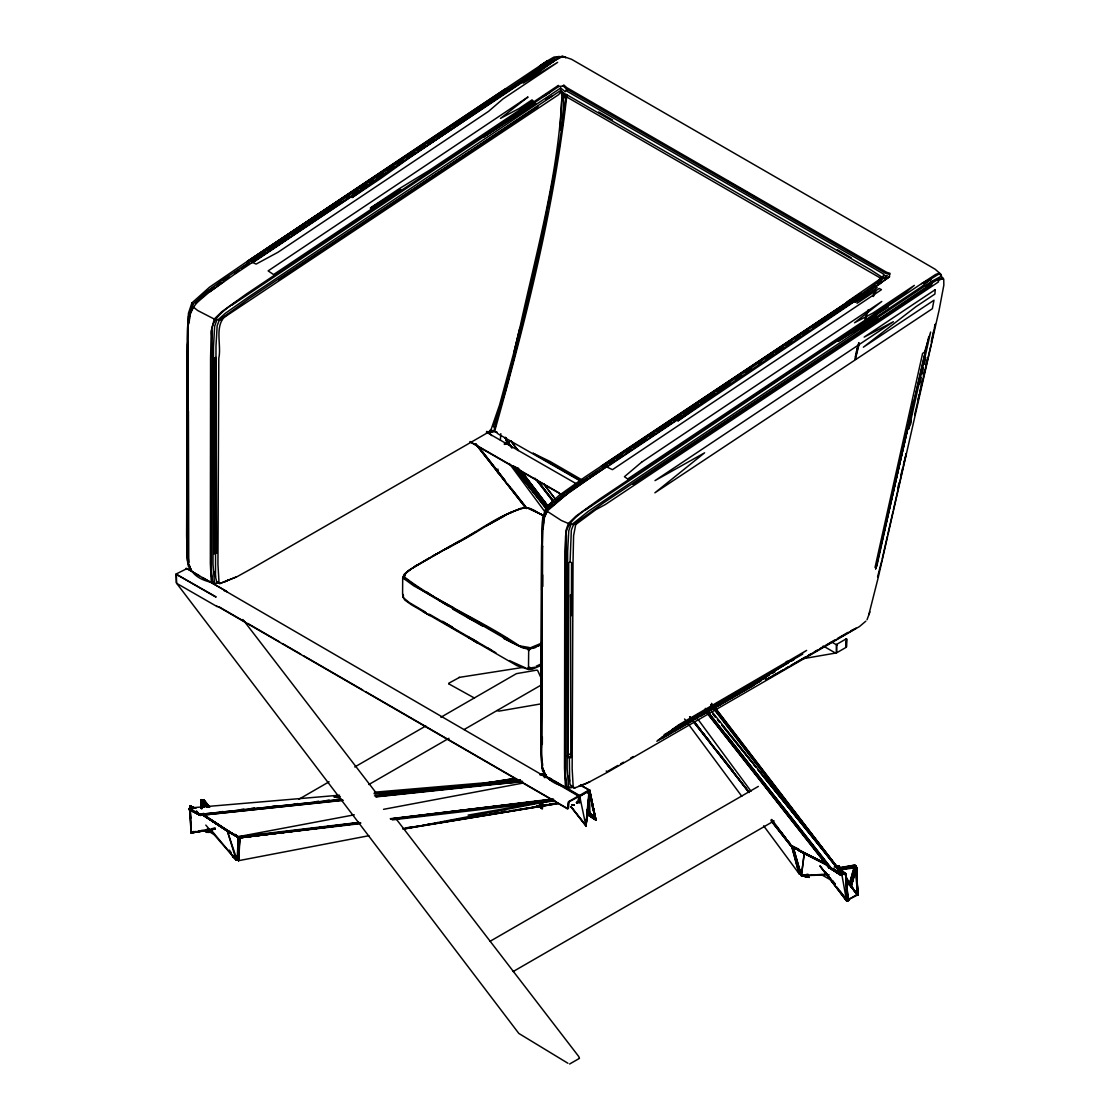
<?xml version="1.0" encoding="UTF-8"?>
<svg xmlns="http://www.w3.org/2000/svg" width="1120" height="1120" viewBox="0 0 1120 1120"><rect width="100%" height="100%" fill="white"/><g stroke="black" fill="none" stroke-linecap="round" stroke-linejoin="round"><path stroke-width="1.5" d="M187.6 344.344L187.082 537.67L187.74 537.278M188.426 411.068L188.748 562.338M541.254 742.14L541.52 642.054M541.66 589.876L541.772 547.218L542.57 546.728M542.318 743.792L542.332 736.792M542.612 586.53L542.64 574.896M187.6 342.608L187.404 393.96L187.614 388.962M235.858 577.136L219.772 583.59L216.636 581.644L215.502 576.73L215.992 345.982L217.154 325.724L219.38 319.97L248.976 298.648L560.686 90.482L560.714 88.018L565.236 91.742L565.796 90.58L570.682 93.352L871.038 266.714L883.89 274.232L883.232 275.338L886.97 275.87L862.764 293.09L575.176 485.618L561.232 495.768L546.378 509.32L542.542 521.01L541.604 547.946L541.24 753.606L541.87 767.312L542.598 770.966L544.614 773.682L542.99 768.208M534.772 667.24L527.296 668.528L529.606 668.57L528.486 668.374L528.682 650.734L527.688 649.068L522.326 647.71L503.538 638.358M542.444 586.782L542.584 546M570.08 561.918L571.564 562.674L571.368 615.65L570.556 594.678L570.822 757.834L569.338 757.036L568.218 757.722L568.75 562.786L570.08 561.918L571.326 530.222L573.538 524.468L603.162 503.118L877.8 319.536L860.944 329.938L877.73 318.724L860.86 328.804M212.086 337.736C208.292 319.816 224.49 309.974 236.922 301.168M566.258 542.192C562.31 524.132 578.872 514.696 591.08 505.652M189.882 805.966L191.786 806.624L188.944 808.92L189.448 809.844L189.882 805.966L191.786 806.624L189.098 809.634L200.27 815.374L342.958 800.38M368.886 835.716L238.574 860.678L237.804 860.16L238.238 837.312L224.21 828.422M235.046 856.772C230.174 852.796 234.836 859.95 238.532 860.454L239.19 837.634L227.108 830.34L236.222 860.062L238.336 859.53L237.118 860.09L227.108 830.34L227.822 831.222L202.622 814.912L239.022 837.914L359.842 823.13M519.946 327.488L513.772 352.996L519.946 327.488C536.452 251.538 558.124 175.686 561.876 97.72C561.498 87.024 559.104 91.574 566.93 94.822L870.772 269.878L881.748 276.99L878.318 281.4M846.44 647.122L847.07 639.268L846.034 638.974L836.556 644.448L836.346 652.946L801.64 658.952M233.408 855.638L232.876 856.268L237.804 860.16L238.728 837.508L229.628 832.552L240.1 837.676L359.478 823.732M238.35 858.536L239.19 837.634L228.942 832.132L237.328 836.738M541.576 665.238L532.154 669.27L528.584 669.438L517.118 665.742L411.824 605.024L404.74 600.012L403.032 596.96L403.564 595.896M541.548 700.812L541.058 740.628L541.842 741.132M232.876 856.268L238.28 860.286L232.54 856.548L237.706 855.638L232.54 856.548L238.574 860.678L239.652 837.69L230.034 832.636L239.568 837.886L237.02 835.674M566.93 94.822L566.832 95.438C554.106 208.684 525.588 320.992 494.774 430.794L498.078 433.874L580.678 481.166M238.238 837.312L237.118 860.09L235.158 857.136M238.532 860.454L239.652 837.69L229.628 832.552M566.37 535.304L565.516 775.838L566.86 786.506L569.688 787.99L572.74 787.332M212.212 330.848L211.358 571.382L212.716 582.064L215.544 583.534L218.596 582.862M539.616 801.724L541.03 808.346L538.86 801.92C540.708 809.83 543.326 811.79 542.822 801.878L551.46 800.296M498.148 472.948L497.882 469.014M560.028 129.99L561.876 97.72M238.574 860.678L240.1 837.676L239.19 837.634M500.374 440.048L500.808 433.678M191.128 569.786L188.44 566.496L187.712 562.842L187.082 549.136L187.46 343.476L188.398 316.54L192.22 304.85L207.074 291.298L221.004 281.134L550.382 60.69L558.166 56.588L563.724 56.756M189.07 322.658L190.33 312.9L193.13 306.642L192.192 305.284M543.074 528.794L544.446 517.37L547.246 511.098L546.336 509.754M237.804 860.16L236.222 860.062L205.786 825.09M543.102 515.634C536.858 512.498 529.998 506.198 523.026 507.878M546.602 213.654C554.862 174.37 561.176 133.854 566.412 94.5M582.358 786.352L589.568 790.062L585.956 826.028L571.074 806.988M554.932 781.242L579.544 795.452L585.956 826.028L589.638 790.426L580.468 784.882M585.956 826.028L589.568 790.174L588.238 793.282M836.766 867.398L846.048 874.132L848.078 900.816L846.538 900.746L819.98 865.984M561.456 130.354L563.752 102.662L563.122 93.59L560.84 91.014M188.608 324.17L189.476 317.702M542.738 528.64L543.592 522.186M829.164 874.846L801.388 875.728L804.3 852.936L791.476 846.118L770.952 819.966M561.694 130.326L563.416 118.538M559.342 145.32L551.88 187.278M559.566 145.32L540.75 241.962L514.864 353.108M844.564 874.664L839.132 865.914C831.264 871.5 845.418 863.618 835.772 866.348M495.404 426.454L496.3 421.862M547.036 213.626C531.636 285.222 516.908 357.322 493.486 426.818L494.592 426.818L494.13 431.97L489.664 430.626M763.658 825.818L799.036 873.628L806.078 877.044L807.758 875.434L809.2 877.45L804.552 875.098M540.974 241.934L521.248 327.796M910.532 424.536L911.288 421.218M919.73 384.146L921.256 377.51M922.012 374.192L923.524 367.542M924.28 364.224L925.792 357.588M897.862 487.914L899.01 482.874M918.022 399.574L919.17 394.506M919.94 391.146L922.586 379.526M923.356 376.194L924.868 369.558M925.624 366.226L927.136 359.59M931.28 341.432L933.786 330.484M934.5 327.348L935.214 324.226L931.392 343.308M881.804 560.714L877.562 576.912M882.182 559.062L887.362 536.312M887.74 534.674L892.976 511.714M893.354 510.076L906.29 453.39L903.434 464.828M931.014 344.96L914.648 414.89M875.714 568.54L926.296 347.634M875.644 569.114L928.76 336.854M850.206 884.912L853.664 870.044M855.26 356.944L858.774 342.678M855.358 359.408L859.292 343.406M856.422 352.016L857.612 347.214M854.994 359.296L858.956 343.28M901.012 474.656L902.622 468.104M513.772 352.772L499.548 405.062L491.232 429.072L489.202 431.452L492.59 431.634L491.946 430.248M515.326 353.108L505.078 392.182L495.88 422.044M863.408 327.11L864.654 322.196M850.864 885.878L855.876 866.292L854.812 865.088L853.93 868.252M505.078 392.182L509.586 374.906M576.59 802.704L577.822 802.97L576.282 802.634L577.43 802.9L579.11 796.446L225.876 591.234M851.088 886.284L855.974 867.678L855.456 866.208L854.63 865.158L839.566 867.65M704.578 709.94L828.716 867.566L841.386 875.364L844.662 873.278L841.106 875.266L841.736 873.824L844.536 872.858L844.774 874.356L844.032 873.026L837.914 869.932L846.02 874.258L837.508 867.314L844.774 874.356L846.02 874.258L838.222 867.132M850.99 885.64L855.904 867.048L845.558 868.546M850.472 884.772L855.456 866.208L840.168 868.574M849.562 883.666L854.63 865.158L839.692 867.972M851.004 885.808L855.974 867.678L840.238 868.308M865.158 318.864L866.026 315.728M851.102 886.578L856.464 867.16L855.778 866.11L855.848 869.554M849.492 884.072L853.048 871.416M850.598 884.786L855.876 866.292L854.812 865.088M868.798 614.782L878.164 577.794L939.05 310.408L943.838 285.166L943.754 279.104L941.528 278.334L943.278 278.264M851.018 886.088L856.464 867.16L855.778 866.11L855.96 869.442M851.242 886.34L856.576 867.916L855.876 866.292M425.53 612.136L409.234 602.546L403.494 597.772L402.584 594.188L402.696 577.99L404.096 574.392L408.856 570.22L429.058 558.222M496.202 431.662L497.126 432.488L495.166 431.746M865.116 320.642L868.28 309.764M850.598 884.996L855.904 867.048L845.908 868.56M539.392 644.966C522.872 655.606 506.94 636.748 492.618 630.672C463.624 612.15 430.276 598.598 403.83 577.052L404.768 574.21L410.998 569.016M849.268 885.57L855.456 866.208L841.834 868.518M869.932 611.94L867.006 619.752M403.032 596.96L402.99 594.37M528.99 648.382L540.946 643.412M942.816 278.082L938.112 280.868L938.504 281.904L934.542 284.564L633.78 485.548L605.402 504.49L595.826 509.67L575.722 524.524L573.594 535.612L573.02 562.702L572.152 768.796L573.23 787.528L575.596 787.626L586.838 783.328L608.51 771.722L859.474 626.556L865.802 621.194M227.43 314.496C213.304 323.918 221.83 344.61 218.806 358.19L217.938 564.284L219.044 583.03M588.462 792.848L589.568 790.062L595.868 820.162L589.106 789.642L592.508 806.176M587.594 809.858L595.756 819.812L588.056 814.912L587.93 811.622M588.28 793.618L589.638 790.426L579.712 796.292L579.586 803.026L576.856 801.528M588.448 793.184L589.638 790.426M872.69 296.366L875.308 290.374M201.124 808.486L200.97 799.708L204.134 800.058L204.876 805.196M889.49 274.372L885.99 273.434L566.3 88.858L563.262 86.016L563.738 84.98L566.846 87.682L886.55 272.258L890.064 273.378L889 277.172L865.354 293.594M873.39 296.478L876.106 290.542M231.63 305.312L558.74 86.492L558.376 85.4L245.798 294.392L221.704 311.794L214.256 319.06L211.218 331.058L210.574 358.176L210.35 563.626L211.204 580.678L213.038 583.142M940.926 274.554L939.526 273.056L935.62 274.442L921.564 283.64L599.928 498.862L575.834 516.25L568.386 523.502L565.978 530.418L564.802 551.166L564.508 768.082L565.334 785.12L567.168 787.584L569.282 787.08M921.564 283.64L927.85 280.252L923.79 283.43L938.434 274.288L941.15 274.652L940.38 274.232L941.388 276.136L932.176 281.12L631.092 482.44L588.252 511.364L572.236 524.244L571.102 524.048L568.778 530.754L567.644 551.474L567.154 768.572L568.61 787.402M560.714 88.018L248.514 297.024L225.148 313.432L218.078 319.774L216.972 319.592L214.634 326.284L213.486 347.004L212.996 564.102L214.466 582.946M881.188 279.174L882.742 277.116L884.38 277.816L880.614 278.236L877.884 281.946M841.386 875.364L842.632 872.956L844.032 873.026L841.386 875.364L843.416 873.166L838.88 870.856M568.554 492.632L547.022 511.182L544.04 517.776L543.158 522.704L542.248 549.668L541.996 744.324C540.274 766.948 541.044 781.242 566.062 786.954M214.41 288.176C190.974 302.036 184.996 318.248 188.132 345.198L187.88 539.854C186.158 562.422 186.97 576.8 211.932 582.526M879.242 279.538L880.698 277.466L883.204 277.284M601.258 466.172L860.888 293.16L584.948 477.036L558.95 495.53L546.098 507.416L542.682 517.748L541.702 544.6L540.848 739.872L542.178 768.124M559.384 56.63L554.036 57.05L547.218 60.942L246.456 261.926L209.524 287.196L191.898 302.932L188.454 313.25L187.474 340.102L186.62 535.36L187.25 559.972L188.916 565.656M848.582 900.522L847.392 897.246L848.582 900.522L849.058 899.29L847.224 894.502M885.164 278.278L886.97 275.87M572.446 805.126L574.364 805.056L571.69 804.888L573.86 804.972M403.788 576.366L404.46 575.456M190.106 811.02L191.072 832.944L215.208 829.066L191.072 832.944L189.672 807.996L198.828 814.114L204.05 813.554L198.828 814.114L188.874 809.34L199.57 814.884L341.698 799.946M839.86 874.706L841.68 872.41L842.632 872.956L839.86 874.706L829.71 868.056L707.574 712.964M528.682 650.734L530.082 649.012L541.982 644.56M857.724 894.082L857.766 894.922L849.058 899.29L857.724 894.082L857.388 888.552M528.486 668.374L529.69 667.156M882.588 277.998L881.146 278.488L882.924 277.046L881.104 278.138M195.37 302.386L206.822 292.25M552.118 504.518L547.302 509.306L512.134 465.766M708.386 713.188L830.69 868.49L841.106 875.266L844.536 872.858L846.048 874.132L848.078 900.816L845.684 873.95L844.536 872.858M195.762 303.66L209.412 291.984L223.692 281.638M506.52 443.212L509.278 444.99L508.396 442.75L510.636 440.762L518.084 450.478L510.636 440.762L504.224 443.94M189.434 808.864L191.674 806.904L189.994 806.96L189.938 805.966L192.024 807.968M549.864 508.116L568.792 492.422L606.214 466.886M554.666 502.25L564.676 493.878M932.176 281.12L925.988 286.468L939.106 278.852L940.814 278.334L941.724 279.286M193.592 831.488L191.072 832.944L215.334 828.8M188.944 808.92L191.786 806.624M523.082 78.946L548.478 60.76L539.742 66.01L547.218 60.942M208.054 291.298L214.256 286.664M548.324 505.148L552.3 502.054M209.118 292.32L236.236 273.084M563.248 496.776L589.932 477.96L852.992 301.812M223.636 317.688L558.684 94.626L560.812 91.784L561.526 91.49L565.32 96.222M877.632 283.85L881.398 281.064M202.216 808.486L200.858 799.974L204.134 800.058L204.484 803.488M889 277.172L889.686 276.682L852.6 302.134M498.848 97.37L408.856 158.214L381.304 178.052L352.114 197.582L379.96 177.534L252.84 262.584L256.13 264.082L277.97 252.266L488.572 111.356L503.034 98.882L557.634 62.356L523.124 83.174L554.26 60.928L551.292 62.286L235.774 273.504M216.776 284.886L220.556 282.226M567.168 492.044L573.468 487.606M455.252 543.648C478.94 532.938 499.618 513.828 525.014 507.724M585.788 509.782L888.174 306.796L875.196 314.65M877.8 319.536L861.616 330.834L932.246 283.15M875.784 315.714L838.04 341.39L860.244 327.754L921.522 286.776L930.86 279.3L923.79 283.43M871.234 288.26L875.07 285.614M543.746 96.474L549.99 92.162L543.382 96.082M223.314 280.336L228.844 276.57M574.728 486.724L587.174 478.254M858.97 326.956L875.49 315.728M861.966 294.532L868.588 290.052M505.484 88.83L247.044 261.646L493.99 97.188L507.304 89.488M234.43 272.79L238.728 269.906M241.598 267.974L248.752 263.158M590.044 476.322L597.198 471.506M251.58 262.878L558.81 57.96M847 301.868L882.672 277.256M851.718 301.602L813.456 327.194L864.472 293.062L812.462 327.642M251.538 261.31L265.426 252.028M268.198 250.166L288.932 236.306M291.704 234.458L305.62 225.162M308.406 223.3L340.83 201.642M346.486 197.848L349.272 196M353.43 193.214L357.588 190.428M360.36 188.58L365.904 184.87M370.062 182.098L372.834 180.236M377.062 177.422L382.816 173.572M387.142 170.688L392.91 166.824M397.236 163.94L403.004 160.09M407.33 157.192L414.554 152.362M417.438 150.43L424.662 145.614M427.546 143.682L434.658 138.922M437.43 137.074L449.918 128.73M454.09 125.944L456.862 124.096M461.146 121.226L495.068 98.56L477.778 109.228M546.644 64.092L532.868 72.408M602.938 467.656L607.11 464.884M609.882 463.022L614.054 460.236M616.826 458.374L622.384 454.664M626.528 451.892L630.672 449.12M633.444 447.272L645.876 438.97M650.062 436.17L654.234 433.384M657.02 431.522L670.95 422.212M673.75 420.336L680.834 415.604M683.676 413.714L697.83 404.236M700.672 402.346L714.532 393.078M717.318 391.23L729.792 382.886M735.56 379.036L741.328 375.186M745.64 372.288L751.408 368.438M758.618 363.622L761.502 361.69M765.842 358.792L773.066 353.976M775.95 352.044L783.174 347.214M786.058 345.282L791.616 341.572M795.774 338.8L799.932 336.014M802.718 334.152L808.262 330.442M874.65 287.336L880.852 283.192M791.308 845.278L790.734 845.95L798.644 848.932M835.786 313.376L852.39 302.386M551.292 62.286L562.94 56.322L571.578 59.304L920.99 260.974L935.144 269.22L939.526 273.056M495.068 98.56L478.618 109.214L495.404 97.986L479.066 108.388M504.532 122.486L483 136.43L534.114 102.718M192.304 807.394L188.874 809.34M552.202 60.522L549.024 61.614M414.82 566.384L436.436 553.966M486.332 526.022L506.408 514.626L520.912 508.242M416.682 565.236L405.916 572.768L404.46 577.066C439.81 603.918 482.496 620.788 519.288 645.792L529.298 647.528M412.272 568.246L458.864 541.352M443.38 550.354C470.89 537.166 495.516 515.284 525.056 507.444M214.046 550.494L216.832 548.856M440.286 551.88L476.056 531.622M566.93 755.86L571.116 753.396M552.986 61.208L554.862 60.116M658.238 740.054L760.438 680.932M763.336 679.266L766.164 677.628M213.976 554.008L216.79 552.384M493.724 430.514L489.608 432.894L486.71 431.396M504.686 444.472L507.528 442.834L505.372 437.402M298.872 799.246L329.084 781.802M354.774 766.976L425.782 725.984M440.888 717.262L516.418 673.652L536.774 670.124M368.886 784.518L448.952 738.29M464.072 729.568L541.114 685.076M569.562 757.652L572.376 756.028M671.72 729.75L802.704 654.108M664.09 734.72L788.312 662.942M791.14 661.318L793.968 659.68M661.78 737.282L693.168 719.152L661.122 738.5M769.174 675.234L717.052 706.202L761.558 680.484M772.002 673.61L774.83 671.972M661.962 738.5L672.434 732.438M673.932 731.584L693.364 720.356M694.862 719.488L697.732 717.822M700.616 716.156L753.76 685.454M620.676 763.812L623.476 762.202M630.476 758.142L633.276 756.532M765.702 679.966L782.656 670.166M785.484 668.528L788.312 666.89M791.14 665.266L801.038 659.54M802.508 658.686L805.462 656.978M808.416 655.27L811.37 653.562M814.324 651.854L817.208 650.188M820.092 648.522L822.976 646.856M825.888 645.176L830.312 642.614M831.782 641.76L834.736 640.052M837.69 638.344L848.022 632.38M365.722 691.726L566.804 808.108L568.344 808.444L568.596 801.626L578.074 796.152L579.11 796.446L568.68 802.004L568.344 808.444L567.336 808.724L218.428 606.816M579.544 795.452L589.148 789.894L595.378 819.434L588.056 814.912L595.378 819.434L588.966 815.206L595.308 819.224L587.496 809.844M489.874 941.416L758.338 786.422M513.156 971.544L774.088 820.904M617.89 765.422L606.76 771.82L606.214 770.994M450.758 545.916L432.208 556.402L439.39 552.468M839.02 866.432L836.696 867.93M765.744 679.98L856.198 628.222L850.962 630.672M499.786 518.462L504.7 515.816M545.65 99.512L552.258 95.998M489.902 523.852L498.862 519.092M426.58 559.748L429.492 558.208M493.948 430.654L489.608 432.894L491.666 435.596M582.414 784.56L578.928 786.352L590.058 781.634M224.756 581.854L228.27 580.062M526.806 78.82L519.652 82.362L459.298 122.724L552.132 60.648L542.038 67.396L544.572 66.934M341.418 799.512L199.094 814.464L189.658 809.578L192.248 808.976M486.976 432.866L488.81 432.012L254.226 567.182L236.95 576.744L219.772 583.59M504.49 444.262L507.528 442.834M536.144 666.246L540.848 664.048M558.74 86.492L563.262 86.016M543.368 776.062L546.378 774.76M845.936 880.068L857.92 895.216L856.338 866.908L856.884 884.184M200.858 799.974L201.81 799.666L202.594 806.61M489.496 431.816L488.586 432.11L489.622 431.872M573.944 788.088L575.54 787.612M459.438 677.418L448.686 683.284L449.288 684.138M835.772 866.712L839.132 865.914L834.204 867.062M569.618 1064L579.46 1058.372L579.152 1057.56M807.954 874.188L801.388 875.728L804.3 852.936L824.166 862.988M589.33 790.734L595.98 819.896L589.484 815.514L595.98 819.896M403.186 829.15L554.078 800.254M227.318 831.152L237.944 837.396L359.338 822.752M354.312 814.828L237.398 836.85L203.588 815.08M383.544 809.326L522.816 783.104M535.15 802.998L538.58 802.396L535.206 802.97M517.23 806.344L520.66 805.728M539.532 802.41L536.102 803.012L539.406 802.41M542.962 801.808L551.53 800.296M468.076 815.122L552.314 800.31M542.08 703.696L499.1 711.102L497 710.542M786.17 661.612L789.6 661.024M404.614 828.828L558.068 803.544M494.858 813.008L498.316 812.448M501.76 811.888L505.204 811.328M536.242 806.274L539.7 805.714M543.144 805.154L546.588 804.58M550.046 804.02L553.49 803.46M406.938 827.708L410.382 827.148M427.63 824.334L431.074 823.774M434.518 823.2L437.976 822.64M441.42 822.08L444.864 821.52M448.322 820.946L451.766 820.386M455.21 819.826L458.668 819.266M462.112 818.692L465.556 818.132M469 817.572L472.458 817.012M475.902 816.452L479.346 815.878M482.804 815.318L486.248 814.758M489.692 814.198L506.94 811.37M510.384 810.81L513.842 810.25M517.286 809.69L520.73 809.116M524.188 808.556L527.632 807.996M531.076 807.436L555.212 803.488M403.298 828.688L418.908 825.888M422.254 825.566L425.796 824.768M429.156 824.446L556.752 803.474M403.116 828.814L558.096 803.502M202.398 830.452L198.954 831.012L202.384 830.466M505.722 782.222L519.47 780.01M494.858 813.218L498.316 812.658M501.76 812.112L505.204 811.552M536.242 806.526L539.7 805.966M543.144 805.406L546.588 804.846M550.046 804.286L553.49 803.726M500.192 782.46L505.372 781.62M501.718 782.432L505.162 781.886M508.606 781.326L517.202 779.954M191.562 832.412L203.602 830.48M207.046 829.92L213.92 828.828M511.546 781.074L516.698 780.248M505.596 782.222L520.31 780.052M484.582 783.314L513.912 778.666M539.784 774.564L544.95 773.752L544.824 772.884M458.892 677.446L522.648 667.464M482.93 783.44L513.94 778.596M539.784 774.55L544.964 773.738L543.62 772.968M544.25 777.588L547.68 777.056L549.808 779.786M485.31 783.412L516.404 778.666M486.192 783.356L515.48 778.89M486.682 783.552L491.848 782.768M495.208 782.32L515.144 779.142L494.536 782.236M541.772 775.166L544.796 774.55M485.184 783.566L515.396 778.904M485.912 783.552L491.078 782.768M541.044 775.18L544.502 774.662M802.452 875.252L808.052 876.778L803.74 875.07M840.952 869.68L855.974 867.678L857.248 895.09L846.37 877.576M235.9 835.422L238.49 837.746L359.142 822.612M551.32 799.162L390.6 818.986L553.588 799.33L390.278 818.706M359.856 822.948L239.022 837.914L235.186 834.498M391.342 819.224L552.3 799.456M360.878 823.074L239.022 837.914L235.48 834.582M391.72 819.336L553.252 799.582M392.812 819.126L552.468 799.736M359.002 822.416L237.398 836.85L204.54 815.248M392.35 819.896L554.974 800.898M341.684 799.764L199.57 814.884L189.658 809.578M376.348 796.068L520.198 780.752M342.846 800.156L200.27 815.374L190.134 809.998M375.872 796.628L520.184 781.214L376.376 796.306M244.076 809.326L240.59 809.69L244.02 809.368M251.034 808.584L254.52 808.22M271.922 806.372L275.394 806.008M294.532 803.978L298.018 803.6M318.906 801.402L315.42 801.766L318.752 801.514M325.864 800.66L329.336 800.296M336.308 799.554L339.78 799.19M425.054 790.146L430.276 789.6M435.484 789.04L442.456 788.312M445.928 787.934L517.272 780.388M341.502 799.344L199.094 814.464L189.434 809.2M374.486 795.844L520.366 780.36M219.688 811.916L223.16 811.552M250.964 808.64L254.45 808.276M294.42 804.076L297.892 803.712M325.696 800.786L329.182 800.422M336.126 799.694L339.612 799.33M379.582 795.13L383.054 794.766M400.428 792.932L403.914 792.568M410.858 791.84L414.344 791.476M421.288 790.748L429.982 789.838M433.454 789.46L456.05 787.094M459.522 786.73L520.352 780.332M376.124 795.872L520.184 780.738M376.012 796.894L522.186 781.536M189.672 807.996L339.528 795.2M374.374 792.218L517.258 780.024M333.942 797.02L339.178 796.572M374.024 793.66L522.158 781.27M335.174 797.174L340.382 796.74M375.102 793.898L522.69 781.83M826.966 874.104L801.388 875.728L792.204 846.272L799.89 873.922L806.078 877.044L799.036 873.628L791.77 846.944M566.3 89.614L567.812 89.558M221.55 320.04L219.38 319.97M575.722 524.524L573.538 524.468M527.688 649.068L530.082 649.012M510.44 512.47L511.616 512.456M941.318 278.614L942.018 278.614M705.278 708.358L831.67 868.84L841.736 873.824L846.048 874.132M562.114 57.022L563.346 57.092M209.594 807.002L204.316 800.338L201.46 800.436L201.67 808.892M707.616 713.524L828.716 867.566L841.078 874.454L831.67 868.84L725.97 734.328M533.694 647.556L535.22 647.724M215.082 319.326L216.972 319.592M208.012 829.836L209.146 832.356L208.516 828.982L209.146 832.356L206.038 832.3L204.078 829.892M569.226 523.782L571.102 524.048M802.13 852.432L792.26 846.384L800.548 874.272L801.794 874.79M807.59 876.162L808.052 876.778M883.806 277.746L885.486 277.998M204.078 800.1L202.762 799.848L203.63 806.666M573.23 787.528L570.094 784.49L568.974 776.076M526.078 668.15L509.404 660.562M834.75 869.12L828.716 867.566L841.68 872.41L838.894 873.922L840.56 871.514L758.03 769.832L839.272 870.282M556.864 783.202L557.83 783.524L549.136 777.98M189.126 566.104L190.232 566.412M594.09 818.692L594.902 818.916M528.374 508.228L542.85 515.228L540.358 513.814M528.234 508.326L542.136 514.808M214.256 319.06L197.694 310.52L192.92 306.726M568.386 523.502L561.26 520.436L547.022 511.182M223.958 590.59L227.108 591.794M191.674 806.904L189.966 806.12L194.474 807.856M504.196 637.364L507.64 638.722M195.958 808.346L189.938 805.966L194.432 808.262M189.966 806.12L194.376 807.996M803.852 875.168L808.514 877.198L804.384 875.042M800.548 874.272L806.764 876.96M216.636 581.644L217.714 582.134M570.794 786.128L571.872 786.618M403.928 578.704L413.854 585.9L453.558 607.712M217.336 606.732L176.876 583.464M612.5 119.952L598.668 111.972M482.888 626.29L452.676 609.098M566.034 96.558L880.292 277.984M851.186 257.768L837.438 249.816M467.978 617.792L473.172 620.34M438.466 600.124L512.442 642.824M802.676 852.474L825.65 863.884M826.7 864.766L802.41 852.544L828.702 865.886M838.852 870.87L843.416 873.166M825.398 863.268L790.986 846.062L771.288 821.016M826.406 864.668L801.976 852.292L827.568 865.298M771.568 821.296L790.986 846.062L826.994 864.654M839.538 871.388L842.632 872.956M215.894 357.434L216.636 553.322L215.152 552.552M801.36 851.718L827.722 865.242M826.756 864.374L791.476 846.118L771.764 819.392M801.01 874.692L793.17 847.056L802.9 852.208M442.694 621.894L452.494 627.27L442.624 621.32M212.716 582.064L213.78 582.652M448.966 683.956L474.488 698.082M532.546 509.754L535.738 511.532M429.422 614.236L491.722 650.286M189.476 568.512L190.792 569.24L190.68 568.414M544.432 774.494L545.804 775.264M216.062 596.848L175.98 574.098L176.47 582.876M941.052 274.988L942.76 279.314M821.268 874.566L833.266 881.412M561.918 56.084L562.758 56.574M473.41 640.64L478.254 643.412L468.076 637.28M187.348 568.862L199.402 575.764M202.412 577.486L226.506 591.29M486.346 432.138L575.652 483.378M186.634 568.442L201.278 576.87M202.286 577.458L226.198 591.206M581.686 479.738L550.018 461.44L532.966 453.166L581.798 481.348M469.952 441.532L559.034 492.828M470.386 442.092L561.288 494.452M487.466 647.92L495.922 652.792M552.034 779.562L549.136 777.896L579.712 796.292L589.666 790.664L595.868 820.162L588.056 814.912M215.782 597.058L175.98 574.098L186.494 568.834L186.06 568.274M727.16 181.02L756.112 197.736M831.11 641.69L836.99 645.092M823.2 645.974L835.002 652.792M219.072 606.844L244.762 621.726M247.786 623.476L279.538 641.844M282.562 643.594L300.706 654.094M303.73 655.844L362.698 689.976M467.74 636.482L472.85 639.464M442.89 622.174L457.856 631.092M208.11 830.998L214.116 834.498M422.436 611.156L430.038 615.608L423.08 611.506M508.844 443.87L506.156 442.274L508.844 443.87L512.05 448.014L508.62 443.31M506.352 442.806L508.844 444.458M567.924 1063.258L518.826 1033.438L176.61 583.268M503.79 637.784L509.796 641.41M472.808 639.268L477.764 642.264M443.1 602.854L447.902 605.766M840.392 874.398L830.69 868.49L708.582 713.104M792.68 846.692L800.982 851.788L791.756 845.796L799.036 873.628M839.664 874.216L829.71 868.056L707.77 712.922M217.392 606.522L216.65 605.948M595.322 819.168L589.484 815.514M792.204 846.272L800.982 851.788M204.876 816.158L227.822 831.222L207.928 817.866M201.922 814.464L227.374 831.194L204.708 816.144M209.706 818.86L221.312 826.518M203.308 815.066L227.612 831.096M792.624 846.146L800.464 851.34L791.756 845.796L799.89 873.922M426.72 592.004L434.448 597.226M544.236 770.924L543.326 770.574M527.296 668.528L528.584 669.438M837.508 867.314L846.02 874.258M497.686 472.486L495.67 468.384M235.536 835.184L237.944 837.396M234.92 834.414L238.49 837.746M196.784 811.916L200.27 815.374L196.448 810.908M537.572 670.306L541.212 678.272M566.804 808.108L567.336 808.724L568.596 801.626M207.032 806.946L201.46 800.436L202.426 807.142M587.538 810.054L595.378 819.434L587.762 809.844M210.966 829.78L236.222 860.062L233.31 855.792M587.636 810.81L589.792 813.428M587.51 810.558L589.708 813.274M505.106 437.822L509.278 444.99M512.652 465.78L546.63 507.864M713.23 714.182L715.414 716.898M717.612 719.614L719.796 722.33M721.994 725.046L755.972 767.116M713.02 714.168L715.218 716.884M717.416 719.6L719.614 722.316M721.812 725.032L751.45 761.684M753.648 764.4L755.832 767.116M206.962 807.226L201.46 800.436L202.608 807.114M207.662 807.058L202.244 800.296L203.21 807.016M518 469.266L548.52 507.402M712.026 711.732L841.736 873.824L846.538 900.746L821.072 867.37M208.544 806.974L203.182 800.268L204.176 806.988M207.62 807.114L202.244 800.296L203.434 807.016M547.568 508.088L515.158 466.942L547.582 508.228M513.562 465.794L547.12 508.41L514.612 467.152M513.016 465.906L546.518 508.452M512.456 465.934L545.916 508.438M571.018 806.68L585.858 825.524L589.148 789.894L589.582 815.808L589.568 790.174L595.868 820.162L589.82 790.552L586.082 825.748L571.144 806.82M516.754 468.048L546.952 506.478M513.016 465.934L546.532 508.578M482.72 452.074L505.372 480.942L479.472 447.958M511.854 489.188L525.882 507.066L507.486 483.728M694.204 721.546L700.672 729.792M702.828 732.55L704.984 735.294M707.154 738.038L709.31 740.796M717.934 751.786L733.04 771.036M777.28 827.414L785.918 838.404L780.64 831.46M788.074 841.162L790.23 843.906L788.102 841.134M475.762 444.08L525.63 507.584M689.892 716.758L692.062 719.516M694.05 721.616L749.336 792.442M693.91 721.742L732.704 771.274M734.86 774.018L748.86 791.91M772.576 822.178L789.81 844.186M475.874 443.912L526.54 508.592M691.922 719.558L689.584 716.73L691.726 719.474M693.658 721.924L749 792.428M475.916 444.29L525.546 507.584M693.882 722.218L748.916 792.4M208.474 807.03L203.182 800.268L204.442 807.016M846.244 880.208L857.92 895.216L856.338 866.908L857.15 883.554M193.13 304.836L191.898 302.932M508.396 442.75L511.602 446.894M538.356 481.404L553.364 500.794M714.868 709.212L836.836 866.6L714.966 709.436M536.662 479.738L553.77 501.802M711.06 704.564L713.202 707.336M536.662 479.78L553.784 501.872M711.102 704.886L836.332 866.502M845.95 878.892L849.17 883.05M534.982 478.184L553.196 501.704M710.668 704.998L836.052 866.852M204.638 803.712L204.316 800.338L209.664 807.226M846.258 880.138L857.92 895.216L857.416 894.46M242.886 619.514L375.802 792.456M396.004 818.748L578.9 1056.72M715.904 708.694L837.144 866.95M846.132 880.25L857.668 895.3L856.464 867.51L857.64 893.55L857.164 892.822M546.994 505.274L522.536 473.368L546.98 505.372M711.536 703.332L713.65 706.118M715.778 708.89L822.066 847.826M824.194 850.598L835.884 865.886M518.252 468.104L546.938 505.652M517.748 468.398L544.306 503.16M833.21 881.342L835.324 884.128M516.348 467.502L536.508 493.892M538.636 496.678L540.75 499.45M836.78 886.998L847.392 900.886L845.684 873.95L846.538 900.746L820.078 866.026M518.63 471.086L520.744 473.872M522.872 476.644L532.42 489.16M516.208 468.244L536.382 494.676M846.216 879.788L857.766 894.922L856.464 867.51M846.118 880.166L857.668 895.3M517.72 468.398L542.108 500.388M839.972 891.156L847.392 900.886M516.306 467.502L536.424 493.878M538.538 496.65L540.652 499.436M402.766 595.056L403.172 596.862M846.286 879.914L857.92 895.216M684.572 718.97L686.644 721.77M688.73 724.584L741.804 796.292M509.334 463.54L544.6 511.364M698.124 719.53L751.03 791.266M234.136 855.736L237.132 860.006M229.418 850.108L231.364 852.95M404.712 579.376L403.242 576.534M561.68 91.756L562.548 94.556L561.54 92.652L561.708 94.724M190.484 569.212L189.084 564.928M505.778 437.668L507.962 442.204L505.722 437.878M565.18 56.896L565.642 57.89M507.304 442.26L505.302 437.444L507.08 442.288M564.102 95.508L565.124 98.182M847.084 895.188L848.904 900.018L847.084 895.118M539.21 801.976L541.954 808.542L541.198 805.294M540.218 802.256L542.444 808.738M539.336 801.976L541.954 808.542L541.128 805.294M793.17 847.056L801.304 875.168M539.588 803.306L541.03 808.346L539.728 803.264M591.738 804.3L593.292 811.006M589.568 790.062L595.756 819.812M207.396 828.842L207.9 832.216L207.494 828.828M202.776 806.582L201.684 799.75L202.86 799.778L203.84 806.666M208.614 828.954L209.146 832.356M204.316 800.338L205.086 805.392M214.788 571.592L215.502 576.73M542.416 762.804L542.696 765.506M188.286 558.334L188.706 562.38M565.236 775.95L565.768 781.34M211.064 571.508L211.61 576.898M201.166 808.15L200.97 799.708L201.712 808.052M841.736 873.824L841.848 875.238M190.358 811.188L190.932 818.174M846.132 641.774L846.44 646.534M190.204 810.922L190.974 827.68M200.97 799.708L201.474 808.066M856.212 874.454L856.73 884.478M569.674 781.214L569.338 757.036M846.034 638.974L846.174 647.318L836.682 652.792L836.556 644.448M176.456 575.148L176.47 583.072M214.578 358.316L214.06 553.238L215.334 357.798L214.578 358.316M935.228 289.674L934.906 294.056L915.922 306.712L863.338 347.214L933.982 300.23L932.358 308.714L654.892 492.814L704.606 452.816L655.004 480.62L893.396 321.72L864.164 337.106L935.228 289.674M913.542 401.534L908.936 428.862L930.636 332.01L924.588 352.058L922.6 353.402L875.042 567.476L876.764 566.398L913.542 401.534M641.592 462.196L624.428 476.714L627.69 478.996L903.098 294.742L914.34 285.376L873.264 312.858L854.504 322.77L881.79 301.476L641.592 462.196M866.53 293.328L855.078 302.358L877.156 287.56L857.038 303.268L879.13 288.47L881.468 289.66L612.444 469.672L606.928 467.012L704.886 401.492L677.768 420.994L866.53 293.328M527.828 97.118L500.5 118.384L519.204 108.458L531.986 99.904L533.19 100.884L429.604 170.184L399.49 188.552L370.3 208.082L400.722 189.504L273.588 274.554L268.128 270.886L527.828 97.118M678.692 724.864L656.824 741.258L746.55 689.192L806.624 650.398L678.692 724.864M522.144 111.314L483.882 136.906L535.654 103.502L534.912 102.788L522.144 111.314M537.712 106.568L278.544 279.804L537.712 106.568M925.428 288.61L632.73 484.26L932.022 284.914L925.428 288.61M195.51 831.558L192.066 832.118L195.496 831.572M209.286 829.346L205.842 829.892L209.272 829.36M517.524 779.688L508.914 781.074L517.468 779.688M215.194 828.212L211.736 828.758L215.194 828.31M795.284 847.63L790.734 845.95L795.424 847.714M841.68 872.41L838.628 870.856L841.68 872.41M589.442 812.308L587.272 809.662L589.442 812.308M556.374 500.458L543.606 483.798L556.346 500.5M547.568 505.526L521.052 470.792L547.526 505.582M544.992 505.008L542.878 502.222L544.894 504.994M834.666 884.212L825.118 871.71L834.68 884.198M595.224 819.406L594.062 814.366L595.224 819.406"/></g></svg>
